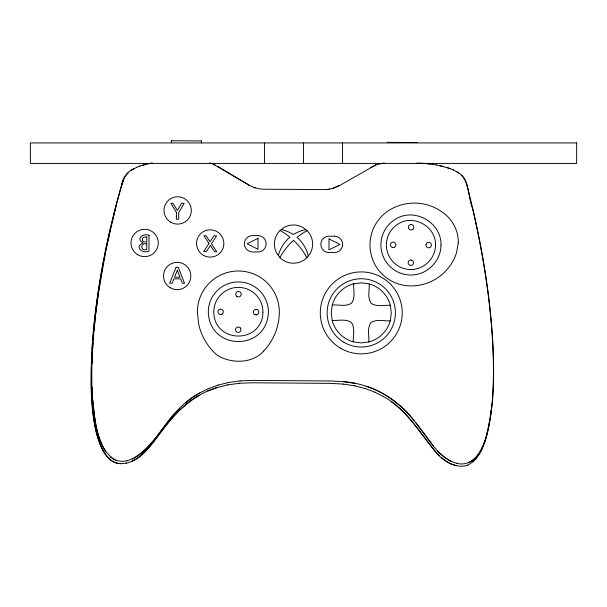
<?xml version="1.0" encoding="UTF-8"?>
<svg xmlns="http://www.w3.org/2000/svg" width="607" height="607" viewBox="0 0 607 607"><rect width="100%" height="100%" fill="white"/><g stroke="black" fill="none" stroke-linecap="round" stroke-linejoin="round"><path stroke-width="0.91" d="M171.341 142.599L171.508 140.741M201.38 142.827L201.554 140.968L201.539 142.827M91.338 366.833L91.361 388.73M91.513 362.242L91.9 352.143M92.105 363.532L92.56 351.597M353.274 341.847C353.016 335.542 355.33 328.106 351.476 322.537C345.96 318.592 338.494 320.792 332.188 320.443L331.225 312.658L332.302 304.889A30.047 30.047 0 0 1 353.706 283.803L361.491 282.839L369.261 283.924A30.047 30.047 0 0 1 390.347 305.329L391.31 313.113L390.233 320.883A30.047 30.047 0 0 1 368.828 341.969L361.044 342.932L353.274 341.847A30.047 30.047 0 0 1 332.188 320.443M369.261 283.924C369.519 290.229 367.205 297.665 371.059 303.234C376.575 307.18 384.041 304.98 390.347 305.329M92.097 349.374L92.568 342.917M92.696 341.073L93.167 334.616M92.696 348.843L93.159 342.386M93.288 340.542L93.759 334.085M93.326 332.773C96.483 297.43 102.742 262.452 110.58 227.868M93.956 331.316L95.58 315.655M95.769 313.811L98.638 291.838M490.145 417.699L490.357 415.871M490.767 412.214L490.972 410.385M491.389 406.728L491.594 404.899M101.832 271.033C94.722 313.113 89.957 355.899 92.469 398.609C95.314 419.71 95.216 447.587 115.474 460.174M98.782 290.935L105.846 250.608M488.286 427.32L488.597 425.575M487.967 429.946L489.212 422.95M489.523 421.197L489.834 419.452M105.292 252.057L115.983 205.735M106.02 249.674L110.732 227.868M110.952 226.988L116.142 205.735M485.016 440.614L487.58 430.833M122.075 183.375C106.263 238.384 95.231 294.949 91.748 352.143C90.686 383.73 89.449 416.706 100.929 446.729C104.533 454.795 110.77 463.353 120.421 463.702C116.931 463.437 112.629 461.866 109.556 459.264C93.455 441.001 93.175 414.596 91.482 391.561M115.413 208.11L122.235 183.375M121.354 185.75C122.485 178.412 126.924 171.895 133.73 168.784M121.506 185.75L124.67 176.812L128.509 172.32M485.744 438.231C482.451 447.731 478.111 458.308 468.414 462.815M123.479 179.854L122.538 181.834L123.631 179.854M482.482 447.2C478.521 457.617 467.914 466.616 456.722 463.247M306.914 257.709L309.98 253.772A19.12 19.12 0 0 0 307.119 230.668L303.181 227.602A19.12 19.12 0 0 0 284.061 227.458L280.077 230.47A19.12 19.12 0 0 0 276.868 253.521L279.873 257.505A19.12 19.12 0 0 0 306.914 257.709A68.288 68.288 0 0 0 295.442 242.17L293.522 240.311L291.58 242.14A68.288 68.288 0 0 0 279.873 257.505M472.929 461.988C487.816 445.887 489.857 422.396 492.429 401.606C495.206 365.975 492.717 330.162 488.4 294.759C483.483 256.92 476.04 219.415 466.184 182.555C464.879 177.479 460.721 173.898 456.312 171.424M179.52 408.686C161.03 424.847 152.114 453.277 127.007 460.774M185.56 402.98L192.411 397.646L200.022 392.812L208.641 388.594M200.173 392.812C170.317 407.236 160.028 442.784 132.364 459.112M199.453 395.187C182.593 404.702 170.006 419.801 158.685 435.158C149.959 446.35 141.074 459.886 126.286 463.156M467.686 465.197C485.183 455.675 487.011 432.799 490.722 415.325C494.326 388.472 493.87 361.271 492.156 334.298C489.098 291.884 482.17 249.811 472.557 208.406C468.232 197.753 469.704 183.989 461.464 175.142M130.824 170.438L136.727 167.342M339.138 185.734L332.499 188.519L340.527 184.991L375.847 164.929L370.702 167.54M131.636 461.495C147.956 453.512 156.431 436.357 167.843 423.109C180.605 406.933 197.366 393.435 217.336 387.501M136.575 167.342L139.891 166.098M208.489 388.594L218.065 385.119M207.761 390.969L217.185 387.501L227.807 384.891M375.695 164.929L384.094 162.957M139.739 166.098L146.537 164.133M143.032 165.028L152.228 162.934M332.651 188.519L326.832 189.566L329.692 189.179M217.913 385.119L228.536 382.516M467.845 465.197C454.157 469.545 440.583 459.067 432.586 448.353C419.786 431.896 408.336 413.799 391.075 401.523M228.384 382.516L240.16 380.9M227.655 384.891L239.431 383.283M127.166 460.774C121.188 462.094 115.072 460.986 110.125 456.881M120.421 463.702L126.438 463.156M326.983 189.566L263.863 189.232L259.546 188.891L253.961 187.487L255.327 187.942M240 380.9L253.02 380.399L330.868 380.999L343.919 381.689L355.687 383.472M239.279 383.283L252.292 382.782L330.14 383.374L343.19 384.064M387.281 142.357L417.176 142.584M215.068 165.021L213.77 164.414L248.885 185.052L217.746 166.394M171.356 140.741L201.554 140.968M256.45 314.805L255.046 314.616A2.732 2.732 0 0 1 254.113 310.238A2.732 2.732 0 0 1 258.544 310.852A2.732 2.732 0 0 1 256.45 314.805L255.046 314.616M417.024 163.063L421.653 163.253A136.643 136.643 90 0 1 429.665 163.981L433.019 164.406M332.302 304.889C338.615 304.638 346.043 306.952 351.62 303.09C355.565 297.574 353.357 290.108 353.706 283.803M390.233 320.883C383.92 321.133 376.492 318.819 370.915 322.681C366.977 328.197 369.177 335.663 368.828 341.969M343.759 381.689C371.476 383.836 397.244 398.518 414.035 420.53M343.038 384.064L354.958 385.855M432.867 164.406L436.387 164.952M436.228 164.952L443.353 166.447M439.696 165.628L450.212 168.564M354.807 385.855L365.551 388.617M209.726 162.911L213.922 164.414M456.874 463.247C449.172 461.555 442.799 456.57 437.548 450.895M456.145 465.622L450.819 463.885L445.917 461.168L441.335 457.587M446.669 167.418L453.444 169.899M366.12 386.234C388.776 393.169 406.743 409.869 420.34 428.739C429.528 440.606 437.632 454.597 451.547 461.502M365.391 388.617L375.058 392.228M254.113 187.487L248.733 185.052M453.292 169.899L459.211 173.17M374.898 392.228L383.578 396.568M383.427 396.568C408.223 409.854 420.97 435.902 439.468 455.743M429.779 441.236L433.466 445.97M415.742 422.578L429.255 440.553M105.724 451.57C97.424 437.867 94.904 421.63 93.326 405.939M92.712 399.527L93.152 404.103M92.127 387.296L92.583 397.668M342.454 142.933L342.454 163.42M303.5 142.933L303.5 163.42M264.538 142.933L264.538 163.42M278.385 255.539A35.252 35.252 0 0 1 288.317 238.612L289.956 237.193L288.173 235.774A68.288 68.288 0 0 0 280.077 230.47M305.761 229.613A35.252 35.252 0 0 0 293.53 234.53L290.632 232.959A35.343 35.343 0 0 0 281.314 229.537M308.295 255.942A35.343 35.343 0 0 0 298.621 238.832L296.982 237.375L298.94 235.857A68.288 68.288 0 0 1 307.119 230.668M426.835 163.655A136.643 136.643 90 0 1 429.817 163.981M146.75 243.733L146.704 249.56C139.921 251.283 140.338 242.739 146.75 243.733M146.795 236.98L146.757 242.299L143.229 241.495L142.486 240.554L142.486 238.27L144.314 237.109L146.795 236.98M149.056 235.304L148.935 251.275C142.235 253.931 134.079 246.639 143.184 242.906C135.278 239.037 143.222 232.853 149.056 235.304M176.462 212.503L176.409 219.21L178.678 219.233L178.724 212.564L184.126 203.299L181.539 203.277L177.343 210.454L172.927 203.216L170.825 203.201L176.462 212.503M258.028 238.361L257.945 249.287L247.064 243.741L258.028 238.361M329.047 238.892L328.964 249.818L339.928 244.439L329.047 238.892M425.985 244.727L425.985 245.44A2.732 2.732 0 0 0 430.044 247.481A2.732 2.732 0 0 0 430.371 242.952L429.756 242.588A2.732 2.732 0 0 0 427.047 242.921L425.985 244.727M458.247 242.823L456.585 252.611A47.847 47.847 0 0 1 410.636 285.935A40.973 40.973 0 0 1 390.726 209.332A47.847 47.847 0 0 1 441.858 211.805C452.063 218.581 458.687 230.501 458.247 242.823M262.937 312.15C262.323 344.252 213.914 343.888 213.778 311.778A24.584 24.584 0 0 1 238.543 287.384A24.584 24.584 0 0 1 262.937 312.15M268.4 312.188C267.042 351.59 209.081 351.15 208.315 311.74A30.047 30.047 0 0 1 238.581 281.921A30.047 30.047 0 0 1 268.4 312.188M435.523 245.152C435.507 258.309 423.914 269.736 410.757 269.554A24.584 24.584 0 0 1 398.807 223.588C414.338 214.15 436.205 226.988 435.523 245.152M440.986 245.198C440.963 261.276 426.797 275.237 410.711 275.017A30.047 30.047 0 0 1 396.113 218.839C415.097 207.298 441.82 222.997 440.986 245.198M176.06 267.285L169.702 283.211L172.153 283.226L173.921 278.818L180.689 278.863L182.411 283.302L184.52 283.317L178.306 267.3L176.06 267.285M177.365 270.274L174.596 277.141L180.044 277.179L177.365 270.274M208.945 243.453L203.648 251.67L206.327 251.693L210.432 245.387L214.582 251.753L216.729 251.768L211.486 243.71L216.585 235.797L213.914 235.774L210.022 241.768L206.031 235.713L203.899 235.698L208.945 243.453M413.223 228.892L412.722 229.393A2.732 2.732 0 0 1 410.696 229.924L410.006 229.734A2.732 2.732 0 0 1 410.044 224.681L410.734 224.507A2.732 2.732 0 0 1 413.253 225.569L413.602 226.191A2.732 2.732 0 0 1 413.223 228.892M263.742 350.975C252.482 364.01 230.288 363.866 216.76 354.86A56.906 56.906 0 0 1 198.603 323.781L197.389 311.657A40.973 40.973 0 0 1 238.665 270.995A40.973 40.973 0 0 1 279.326 312.271A56.906 56.906 0 0 1 263.742 350.975M221.95 314.206L219.878 314.464A2.732 2.732 0 0 1 220.622 309.1L221.327 309.198A2.732 2.732 0 0 1 221.95 314.206M393.875 247.481L393.161 247.565A2.732 2.732 0 0 1 390.453 244.818A2.732 2.732 0 0 1 393.207 242.102L393.913 242.201A2.732 2.732 0 0 1 393.875 247.481M576.65 142.933L30.35 142.933L30.388 163.42L576.65 163.42L576.65 142.933M258.051 235.63L252.588 235.584A8.195 8.195 0 0 0 244.333 243.718A8.195 8.195 0 0 0 252.466 251.973L257.929 252.019A8.195 8.195 0 0 0 266.185 243.885A8.195 8.195 0 0 0 258.051 235.63M334.525 236.199L329.062 236.161A8.195 8.195 0 0 0 320.807 244.295A8.195 8.195 0 0 0 328.941 252.55L334.404 252.588A8.195 8.195 0 0 0 342.659 244.454A8.195 8.195 0 0 0 334.525 236.199M411.182 260.016L410.469 260.016A2.732 2.732 0 0 0 410.431 265.426L411.144 265.434A2.732 2.732 0 0 0 411.182 260.016M240.349 328.015L239.902 327.568A2.732 2.732 0 0 0 235.516 330.056L236.047 331.369A2.732 2.732 0 0 0 240.759 328.69L240.349 328.015M170.248 287.771A13.658 13.658 0 0 0 190.826 276.102A13.658 13.658 0 0 0 170.43 264.121A13.658 13.658 0 0 0 170.248 287.771M340.519 348.213A40.973 40.973 0 0 0 402.236 313.189A40.973 40.973 0 0 0 341.051 277.247A40.973 40.973 0 0 0 340.519 348.213M343.972 342.325A34.144 34.144 0 0 0 395.407 313.144A34.144 34.144 0 0 0 344.419 283.188A34.144 34.144 0 0 0 343.972 342.325M170.742 222.215A13.658 13.658 0 0 0 191.319 210.546A13.658 13.658 0 0 0 170.916 198.565A13.658 13.658 0 0 0 170.742 222.215M203.277 255.243A13.658 13.658 0 0 0 223.846 243.566A13.658 13.658 0 0 0 203.451 231.586A13.658 13.658 0 0 0 203.277 255.243M137.721 254.75A13.658 13.658 0 0 0 158.298 243.073A13.658 13.658 0 0 0 137.895 231.092A13.658 13.658 0 0 0 137.721 254.75M236.813 296.368A2.732 2.732 0 0 0 241.199 294.585A2.732 2.732 0 0 0 237.466 291.679A2.732 2.732 0 0 0 236.813 296.368"/></g></svg>
